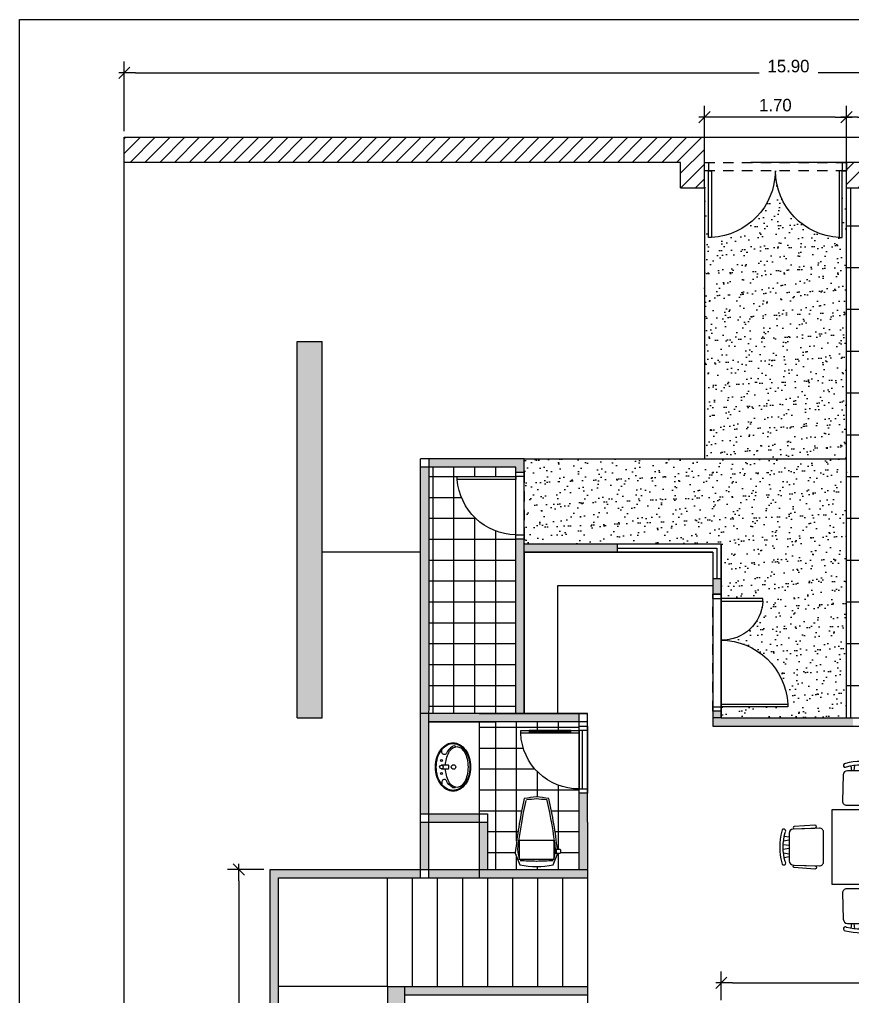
# Model space of a CAD drawing. Header units: inches. Extents: x 232 to 336, y -86 to 33.
# Drawn here: x 252.55 to 262.52, y -43.72 to -32.03 of the extents above; entities that cross this region are included whole.
import ezdxf

# ---------------------------------------------------------------- set-up
doc = ezdxf.new("R2010")
doc.units = ezdxf.units.IN
doc.header["$MEASUREMENT"] = 0
doc.linetypes.add('HIDDEN2', pattern=[0.1875, 0.125, -0.0625])
for name, color, linetype in [('CEILING', 6, 'HIDDEN2'), ('FUR', 9, 'Continuous'), ('line', 1, 'Continuous'), ('line2', 1, 'Continuous'), ('OPEN', 2, 'Continuous'), ('OPEN-3', 1, 'Continuous'), ('OPEN-4', 56, 'Continuous'), ('OPEN-5', 152, 'Continuous'), ('OPEN-GLASS', 71, 'Continuous'), ('OPEN-GLASS2', 23, 'Continuous'), ('OPEN-GLASS3', 129, 'Continuous'), ('WARE-IN', 1, 'Continuous'), ('WARE-OUT', 15, 'Continuous'), ('WC-DET', 8, 'Continuous')]:
    doc.layers.add(name, color=color, linetype=linetype)
doc.styles.add('CORDIA', font='cordia.shx')
doc.dimstyles.new('E75', dxfattribs={"dimscale": 0.75, "dimtxt": 0.2, "dimasz": 0.18, "dimexe": 0.18, "dimexo": 0.1, "dimgap": 0.09, "dimtad": 1, "dimtoh": 1, "dimzin": 0, "dimdsep": 46, "dimtxsty": 'CORDIA', "dimblk": 'ARR_TICK', "dimcen": 0.09, "dimclrd": 8, "dimclre": 8, "dimclrt": 3, "dimadec": 0, "dimazin": 0, "dimtfac": 1, "dimtix": 1, "dimtmove": 2, "dimatfit": 3, "dimldrblk": 'ARR_TICK', "dimfxl": 0.5, "dimtolj": 1, "dimtzin": 0, "dimarcsym": 0})

# ---------------------------------------------------------------- blocks, each defined once
blk = doc.blocks.new('A$Cd7ff6c18')
at = {"layer": 'CEILING'}
blk.add_lwpolyline([(0, 0), (1.4, 0), (1.4, 0.1), (0, 0.1)], close=True, dxfattribs=at)
at = {"layer": 'OPEN'}
for points in [[(0.05, 0.1), (0.085, 0.1), (0.085, 0.9), (0.05, 0.9)], [(1.35, 0.1), (1.315, 0.1), (1.315, 0.6), (1.35, 0.6)], [(0, 0), (0.05, 0), (0.05, 0.1), (0, 0.1)], [(1.4, 0), (1.35, 0), (1.35, 0.1), (1.4, 0.1)]]:
    blk.add_lwpolyline(points, close=True, dxfattribs=at)
at = {"layer": 'OPEN-4'}
for centre, radius, start, end in [((0.042, 0.092), 0.808, 0.5406, 86.9409), ((1.336, 0.113), 0.486, 92.509, 181.5753)]:
    blk.add_arc(centre, radius, start, end, dxfattribs=at)
blk = doc.blocks.new('W-WC1')
at = {"layer": 'WARE-IN'}
for points in [[(0.198, 0.312), (-0.198, 0.312, 0.414214), (-0.206, 0.304), (-0.206, 0.096, 0.414214), (-0.198, 0.088), (0.198, 0.088)], [(0.198, 0.312, -0.414214), (0.206, 0.304), (0.206, 0.096, -0.414214), (0.198, 0.088)], [(0.22, 0.158), (0.254, 0.159, 0.405938)]]:
    blk.add_lwpolyline(points, format="xyb", dxfattribs=at)
for points in [[(0.25, 0.204), (0.227, 0.204)], [(0.239, 0.158), (0.239, 0.204)]]:
    blk.add_lwpolyline(points, dxfattribs=at)
for centre, radius, start, end in [((5.003, -0.38), 5.263, 167.1587, 173.5818), ((0.156, -1.511), 2.324, 93.8089, 96.8628), ((-0.156, -1.511), 2.324, 83.1372, 86.1911), ((0.121, 0.788), 0.008, 12.8413, 83.1372), ((-5.003, -0.38), 5.263, 6.4182, 12.8413), ((1.597, 0.426), 1.837, 186.7999, 190.8072), ((-1.597, 0.426), 1.837, 349.1928, 353.2001), ((1.481, 41.869), 41.83, 267.6999, 267.9739), ((-1.481, 41.869), 41.83, 272.0261, 272.3001)]:
    blk.add_arc(centre, radius, start, end, dxfattribs=at)
at = {"layer": 'WARE-OUT'}
blk.add_lwpolyline([(0.283, 0.159), (0.291, 0.167), (0.291, 0.196), (0.283, 0.204), (0.25, 0.204, 0.029221), (0.146, 0.812, 0.049393), (0, 0.832, 0.049393), (-0.146, 0.812, 0.029221), (-0.25, 0.204), (-0.254, 0.159), (-0.199, 0.02, 0.100832), (0.199, 0.02), (0.254, 0.159)], format="xyb", close=True, dxfattribs=at)
blk = doc.blocks.new('A$C8e920245')
at = {"layer": 'CEILING'}
blk.add_lwpolyline([(0, 0), (0.8, 0), (0.8, 0.1), (0, 0.1)], close=True, dxfattribs=at)
at = {"layer": 'OPEN'}
for points in [[(0, 0), (0.05, 0), (0.05, 0.1), (0, 0.1)], [(0.75, 0), (0.8, 0), (0.8, 0.1), (0.75, 0.1)]]:
    blk.add_lwpolyline(points, close=True, dxfattribs=at)
at = {"layer": 'OPEN-3'}
blk.add_arc((0.057, 0.107), 0.694, 359.4264, 87.7237, dxfattribs=at)
at = {"layer": 'OPEN-5'}
for p, q in [((0.05, 0.1), (0.75, 0.1)), ((0.05, 0.065), (0.75, 0.065)), ((0.05, 0), (0.75, 0))]:
    blk.add_line(p, q, dxfattribs=at)
at = {"layer": 'OPEN-GLASS'}
for points in [[(0.05, 0.7), (0.085, 0.7), (0.085, 0.8), (0.05, 0.8)], [(0.05, 0.1), (0.085, 0.1), (0.085, 0.2), (0.05, 0.2)]]:
    blk.add_lwpolyline(points, close=True, dxfattribs=at)
at = {"layer": 'OPEN-GLASS2'}
blk.add_line((0.068, 0.2), (0.068, 0.7), dxfattribs=at)
at = {"layer": 'OPEN-GLASS3'}
for p, q in [((0.05, 0.2), (0.05, 0.7)), ((0.085, 0.2), (0.085, 0.7))]:
    blk.add_line(p, q, dxfattribs=at)
blk = doc.blocks.new('W-BAS1')
at = {"layer": 'WARE-IN'}
blk.add_lwpolyline([(0, 0.01, -0.073221), (-0.112, 0.026, -0.084204), (-0.199, 0.07, -0.106479), (-0.266, 0.144, -0.152752), (-0.28, 0.211, -0.130923), (-0.261, 0.283, -0.106479), (-0.199, 0.352, -0.084204), (-0.112, 0.396, -0.073221), (0, 0.412, -0.073221), (0.112, 0.396, -0.084204), (0.199, 0.352, -0.106479), (0.261, 0.283, -0.130253), (0.28, 0.211, -0.130253), (0.261, 0.139, -0.106479), (0.199, 0.07, -0.084204), (0.112, 0.026, -0.073221)], format="xyb", close=True, dxfattribs=at)
for points in [[(-0.022, 0.121, -0.04309), (-0.098, 0.131, -0.069921), (-0.172, 0.16, -0.106037), (-0.229, 0.208), (-0.244, 0.255), (-0.229, 0.302, -0.106037), (-0.172, 0.35, -0.069921), (-0.098, 0.379, -0.056158), (0.001, 0.39, -0.056158)], [(0.001, 0.39, -0.056158), (0.099, 0.379, -0.069921), (0.174, 0.35, -0.106037), (0.234, 0.299), (0.246, 0.255), (0.23, 0.208, -0.106037), (0.174, 0.16, -0.069921), (0.099, 0.131, -0.044222), (0.022, 0.121, -0.056158)], [(-0.241, 0.245, 0.461537), (-0.241, 0.2, 0.183567), (-0.167, 0.134, -1.108785), (-0.197, 0.082, -0.453461)], [(0.242, 0.243, -0.440274), (0.241, 0.2, -0.183567), (0.167, 0.134, 1.108785), (0.197, 0.082, 0.453461)], [(0.022, 0.072), (0.022, 0.153, 0.414214), (0.015, 0.16), (-0.015, 0.16, 0.414214), (-0.022, 0.153), (-0.022, 0.072)]]:
    blk.add_lwpolyline(points, format="xyb", dxfattribs=at)
for centre, radius in [((0, 0.217), 0.027), ((-0.078, 0.072), 0.012), ((0, 0.072), 0.0221), ((0.078, 0.072), 0.012)]:
    blk.add_circle(centre, radius, dxfattribs=at)
at = {"layer": 'WARE-OUT'}
blk.add_lwpolyline([(0, 0.001, -0.073221), (-0.114, 0.018, -0.084204), (-0.204, 0.063, -0.106479), (-0.273, 0.139, -0.1519), (-0.289, 0.211, -0.130253), (-0.269, 0.288, -0.106479), (-0.204, 0.36, -0.084204), (-0.114, 0.404, -0.073221), (0, 0.421, -0.073221), (0.114, 0.404, -0.084204), (0.204, 0.36, -0.106479), (0.269, 0.288, -0.130253), (0.289, 0.211, -0.130253), (0.269, 0.134, -0.106479), (0.204, 0.063, -0.084204), (0.114, 0.018, -0.073221)], format="xyb", close=True, dxfattribs=at)
blk = doc.blocks.new('A$Cfe2fe6c2')
at = {"layer": 'CEILING'}
blk.add_lwpolyline([(0, 0), (0.8, 0), (0.8, 0.1), (0, 0.1)], close=True, dxfattribs=at)
at = {"layer": 'OPEN'}
for points in [[(0.05, 0.1), (0.085, 0.1), (0.085, 0.8), (0.05, 0.8)], [(0, 0), (0.05, 0), (0.05, 0.1), (0, 0.1)], [(0.75, 0), (0.8, 0), (0.8, 0.1), (0.75, 0.1)]]:
    blk.add_lwpolyline(points, close=True, dxfattribs=at)
at = {"layer": 'OPEN-4'}
blk.add_arc((0.035, 0.086), 0.715, 1.1473, 85.9652, dxfattribs=at)
blk = doc.blocks.new('F-CHR1')
at = {"layer": 'FUR'}
for points in [[(0.175, 0.461, 1.546334), (0.19, 0.501, 0.125632), (-0.19, 0.501, 1.546334), (-0.175, 0.461, -0.13377)], [(-0.215, 0.364), (-0.225, 0.05, 0.414214), (-0.175, 0), (0.175, 0, 0.414214), (0.225, 0.05), (0.215, 0.365, 0.405101), (0.165, 0.413), (-0.165, 0.413, 0.404761)]]:
    blk.add_lwpolyline(points, format="xyb", close=True, dxfattribs=at)
for points in [[(-0.126, 0.473), (-0.115, 0.413)], [(-0.086, 0.413), (-0.075, 0.48)], [(-0.025, 0.484), (-0.015, 0.413)], [(0.017, 0.413), (0.025, 0.484)], [(0.075, 0.48), (0.085, 0.413)], [(0.118, 0.413), (0.126, 0.473)]]:
    blk.add_lwpolyline(points, dxfattribs=at)
blk = doc.blocks.new('F-CHR1A')
at = {"layer": 'FUR'}
for points in [[(0.175, 0.461, 1.546334), (0.19, 0.501, 0.125632), (-0.19, 0.501, 1.546334), (-0.175, 0.461, -0.13377)], [(-0.215, 0.364), (-0.225, 0.05, 0.414214), (-0.175, 0), (0.175, 0, 0.414214), (0.225, 0.05), (0.215, 0.365, 0.405101), (0.165, 0.413), (-0.165, 0.413, 0.404761)]]:
    blk.add_lwpolyline(points, format="xyb", close=True, dxfattribs=at)
for points in [[(-0.126, 0.473), (-0.115, 0.413)], [(-0.086, 0.413), (-0.075, 0.48)], [(-0.025, 0.484), (-0.015, 0.413)], [(0.017, 0.413), (0.025, 0.484)], [(0.075, 0.48), (0.085, 0.413)], [(0.118, 0.413), (0.126, 0.473)]]:
    blk.add_lwpolyline(points, dxfattribs=at)
for points in [[(-0.216, 0.354), (-0.224, 0.106, -0.937553), (-0.263, 0.104), (-0.245, 0.352, -0.867885), (-0.216, 0.354, -0.179819)], [(0.216, 0.354), (0.224, 0.106, 0.937553), (0.263, 0.104), (0.245, 0.352, 0.867885), (0.216, 0.354, 0.179819)]]:
    blk.add_lwpolyline(points, format="xyb", dxfattribs=at)
blk = doc.blocks.new('F-DINN8')
blk.add_lwpolyline([(-1.1, 0.95), (1.1, 0.95), (1.1, 0.05), (-1.1, 0.05)], close=True)
for p in [(-0.75, 1), (0.005, 1.003), (0.75, 1)]:
    blk.add_blockref('F-CHR1', p)
for name, p, rotation in [('F-CHR1A', (-1.2, 0.5), 90), ('F-CHR1A', (1.2, 0.5), 270), ('F-CHR1', (-0.003, 0), 180), ('F-CHR1', (-0.75, 0), 180), ('F-CHR1', (0.75, 0), 180)]:
    blk.add_blockref(name, p, dxfattribs=dict(rotation=rotation))
blk = doc.blocks.new('A$Ce90ed356')
at = {"layer": 'CEILING'}
blk.add_lwpolyline([(0, 0), (1.7, 0), (1.7, 0.1), (0, 0.1)], close=True, dxfattribs=at)
at = {"layer": 'OPEN'}
for points in [[(0.05, 0.1), (0.085, 0.1), (0.085, 0.9), (0.05, 0.9)], [(1.65, 0.1), (1.615, 0.1), (1.615, 0.9), (1.65, 0.9)], [(0, 0), (0.05, 0), (0.05, 0.1), (0, 0.1)], [(1.7, 0), (1.65, 0), (1.65, 0.1), (1.7, 0.1)]]:
    blk.add_lwpolyline(points, close=True, dxfattribs=at)
at = {"layer": 'OPEN-4'}
for centre, start, end in [((0.042, 0.092), 0.5406, 86.9409), ((1.658, 0.092), 93.0591, 179.4594)]:
    blk.add_arc(centre, 0.808, start, end, dxfattribs=at)
blk = doc.blocks.new('ARR_TICK')
at = {"color": 0}
blk.add_line((-1, 0), (0.5, 0), dxfattribs=at)
at = {"color": 3}
blk.add_line((-0.5, -0.5), (0.5, 0.5), dxfattribs=at)
blk = doc.blocks.new('*D346')
at = {"layer": 'Defpoints', "color": 0, "transparency": 16777216}
for p in [(269.704, -32.671), (253.804, -33.441), (269.704, -33.441)]:
    blk.add_point(p, dxfattribs=at)
at = {"layer": 'WC-DET', "color": 8, "lineweight": -2, "transparency": 16777216}
for p, q in [((253.804, -33.366), (253.804, -32.536)), ((269.704, -33.366), (269.704, -32.536)), ((253.939, -32.671), (261.401, -32.671)), ((269.569, -32.671), (262.108, -32.671))]:
    blk.add_line(p, q, dxfattribs=at)
at = {"layer": 'WC-DET', "color": 8, "lineweight": -2, "transparency": 16777216, "xscale": 0.135, "yscale": 0.135, "zscale": 0.135, "rotation": 180}
blk.add_blockref('ARR_TICK', (253.804, -32.671), dxfattribs=at)
at = {"layer": 'WC-DET', "color": 8, "lineweight": -2, "transparency": 16777216, "xscale": 0.135, "yscale": 0.135, "zscale": 0.135}
blk.add_blockref('ARR_TICK', (269.704, -32.671), dxfattribs=at)
at = {"layer": 'WC-DET', "color": 3, "transparency": 16777216, "insert": (261.754, -32.59), "char_height": 0.15, "attachment_point": 5, "style": 'CORDIA'}
blk.add_mtext('\\A1;15.90', dxfattribs=at)
blk = doc.blocks.new('*D349')
at = {"layer": 'Defpoints', "color": 0, "transparency": 16777216}
for p in [(255.55, -42.203), (255.176, -46.903), (255.55, -46.903)]:
    blk.add_point(p, dxfattribs=at)
at = {"layer": 'WC-DET', "color": 8, "lineweight": -2, "transparency": 16777216}
for p, q in [((255.475, -42.203), (255.041, -42.203)), ((255.176, -42.338), (255.176, -46.768)), ((255.475, -46.903), (255.041, -46.903))]:
    blk.add_line(p, q, dxfattribs=at)
at = {"layer": 'WC-DET', "color": 8, "lineweight": -2, "transparency": 16777216, "xscale": 0.135, "yscale": 0.135, "zscale": 0.135}
for p, rotation in [((255.176, -42.203), 90), ((255.176, -46.903), 270)]:
    blk.add_blockref('ARR_TICK', p, dxfattribs=dict(at, rotation=rotation))
at = {"layer": 'WC-DET', "color": 3, "transparency": 16777216, "insert": (255.034, -44.553), "char_height": 0.15, "attachment_point": 5, "rotation": 90, "style": 'CORDIA'}
blk.add_mtext('\\A1;4.70', dxfattribs=at)
blk = doc.blocks.new('*D350')
at = {"layer": 'Defpoints', "color": 0, "transparency": 16777216}
for p in [(268.625, -33.199), (262.447, -35.032), (268.625, -35.032)]:
    blk.add_point(p, dxfattribs=at)
at = {"layer": 'WC-DET', "color": 8, "lineweight": -2, "transparency": 16777216}
for p, q in [((262.447, -34.957), (262.447, -33.064)), ((268.625, -34.957), (268.625, -33.064)), ((262.582, -33.199), (268.49, -33.199))]:
    blk.add_line(p, q, dxfattribs=at)
at = {"layer": 'WC-DET', "color": 8, "lineweight": -2, "transparency": 16777216, "xscale": 0.135, "yscale": 0.135, "zscale": 0.135, "rotation": 180}
blk.add_blockref('ARR_TICK', (262.447, -33.199), dxfattribs=at)
at = {"layer": 'WC-DET', "color": 8, "lineweight": -2, "transparency": 16777216, "xscale": 0.135, "yscale": 0.135, "zscale": 0.135}
blk.add_blockref('ARR_TICK', (268.625, -33.199), dxfattribs=at)
at = {"layer": 'WC-DET', "color": 3, "transparency": 16777216, "insert": (265.536, -33.057), "char_height": 0.15, "attachment_point": 5, "style": 'CORDIA'}
blk.add_mtext('\\A1;6.18', dxfattribs=at)
blk = doc.blocks.new('*D352')
at = {"layer": 'Defpoints', "color": 0, "transparency": 16777216}
for p in [(260.747, -33.199), (260.747, -33.742), (262.447, -33.742)]:
    blk.add_point(p, dxfattribs=at)
at = {"layer": 'WC-DET', "color": 8, "lineweight": -2, "transparency": 16777216}
for p, q in [((260.747, -33.667), (260.747, -33.064)), ((262.447, -33.667), (262.447, -33.064)), ((262.312, -33.199), (260.882, -33.199))]:
    blk.add_line(p, q, dxfattribs=at)
at = {"layer": 'WC-DET', "color": 8, "lineweight": -2, "transparency": 16777216, "xscale": 0.135, "yscale": 0.135, "zscale": 0.135, "rotation": 180}
blk.add_blockref('ARR_TICK', (260.747, -33.199), dxfattribs=at)
at = {"layer": 'WC-DET', "color": 8, "lineweight": -2, "transparency": 16777216, "xscale": 0.135, "yscale": 0.135, "zscale": 0.135}
blk.add_blockref('ARR_TICK', (262.447, -33.199), dxfattribs=at)
at = {"layer": 'WC-DET', "color": 3, "transparency": 16777216, "insert": (261.597, -33.057), "char_height": 0.15, "attachment_point": 5, "style": 'CORDIA'}
blk.add_mtext('\\A1;1.70', dxfattribs=at)
blk = doc.blocks.new('*D357')
at = {"layer": 'Defpoints', "color": 0, "transparency": 16777216}
for p in [(265.622, -43.558), (260.95, -43.842), (265.622, -43.842)]:
    blk.add_point(p, dxfattribs=at)
at = {"layer": 'WC-DET', "color": 8, "lineweight": -2, "transparency": 16777216}
for p, q in [((260.95, -43.767), (260.95, -43.423)), ((265.622, -43.767), (265.622, -43.423)), ((261.085, -43.558), (265.487, -43.558))]:
    blk.add_line(p, q, dxfattribs=at)
at = {"layer": 'WC-DET', "color": 8, "lineweight": -2, "transparency": 16777216, "xscale": 0.135, "yscale": 0.135, "zscale": 0.135, "rotation": 180}
blk.add_blockref('ARR_TICK', (260.95, -43.558), dxfattribs=at)
at = {"layer": 'WC-DET', "color": 8, "lineweight": -2, "transparency": 16777216, "xscale": 0.135, "yscale": 0.135, "zscale": 0.135}
blk.add_blockref('ARR_TICK', (265.622, -43.558), dxfattribs=at)
at = {"layer": 'WC-DET', "color": 3, "transparency": 16777216, "insert": (263.286, -43.415), "char_height": 0.15, "attachment_point": 5, "style": 'CORDIA'}
blk.add_mtext('\\A1;4.67', dxfattribs=at)

msp = doc.modelspace()

# ---------------------------------------------------------------- hatches: boundary and pattern name
at = {"layer": 'WC-DET'}
h = msp.add_hatch(dxfattribs=at)
h.set_pattern_fill('ANSI31', color=251)
h.paths.add_polyline_path([(260.747, -33.441), (253.804, -33.441), (253.804, -33.742), (260.462, -33.742), (260.462, -34.044), (260.747, -34.044), (260.747, -33.742)])
h.paths.add_polyline_path([(262.87, -33.742), (262.447, -33.742), (262.447, -33.842), (262.447, -34.044), (262.87, -34.044)])
h.paths.add_polyline_path([(269.704, -33.742), (268.139, -33.742), (268.139, -34.044), (269.704, -34.044)])
h.paths.add_polyline_path([(269.704, -33.441), (268.625, -33.441), (268.625, -33.742), (269.704, -33.742)])
h = msp.add_hatch(dxfattribs=at)
h.set_pattern_fill('AR-SAND', color=251, scale=0.1, angle=45)
h.set_pattern_definition([(82.5, (0, 0), (-0.14070132, 0.13179271), [0, -0.152, 0, -0.17, 0, -0.1625]), (52.5, (0, 0), (-0.07441375, 0.32469797), [0, -0.082, 0, -0.137, 0, -0.0525]), (12.5, (-0.08697, -0.08697), (0.21980293, 0.22060324), [0, -0.05, 0, -0.18, 0, -0.235]), (2.5, (-0.08697, -0.08697), (0.15050422, 0.27462629), [0, -0.025, 0, -0.118, 0, -0.135])])
h.paths.add_polyline_path([(262.447, -37.288), (258.589, -37.288), (258.589, -38.307), (260.947, -38.307), (260.947, -38.958), (261.447, -38.958), (261.447, -38.993), (261.447, -38.993, -0.402882), (260.958, -39.458, -0.39201), (261.747, -40.223), (261.747, -40.223), (261.747, -40.258), (260.947, -40.258), (260.947, -40.386), (262.447, -40.386)])
h.paths.add_polyline_path([(262.447, -33.842), (262.397, -33.842), (262.397, -34.642), (262.362, -34.642), (262.362, -34.642, -0.39593), (261.597, -33.842, -0.39593), (260.832, -34.642), (260.832, -34.642), (260.797, -34.642), (260.797, -33.842), (260.747, -33.842), (260.747, -34.044), (260.747, -37.288), (262.447, -37.288)])
h = msp.add_hatch(dxfattribs=at)
h.set_pattern_fill('NET', color=251, scale=4)
h.paths.add_polyline_path([(268.625, -35.886), (268.625, -34.31), (262.788, -34.31), (262.788, -34.452), (262.659, -34.452), (262.659, -34.044), (262.447, -34.044), (262.447, -37.589), (262.447, -40.386), (262.575, -40.386), (262.575, -40.111), (263.245, -40.111), (263.245, -40.386), (263.295, -40.386), (263.295, -40.111), (263.965, -40.111), (263.965, -40.386), (264.184, -40.386), (264.184, -39.786), (268.625, -39.786)])
h.paths.add_polyline_path([(266.052, -36.75, -0.115278), (265.934, -36.787, -0.541385), (265.91, -36.756, -0.273922), (266.052, -36.639, 0.044974), (266.056, -36.482, -0.105774), (266.117, -35.295, -0.212201), (266.357, -35.106, -0.055723), (266.829, -35.042, -0.055723), (267.301, -35.106, -0.212201), (267.542, -35.295, -0.105774), (267.603, -36.482, 0.044974), (267.607, -36.639, -0.273922), (267.748, -36.756, -0.541385), (267.725, -36.787, -0.115278), (267.607, -36.75), (267.607, -37.407, -0.153464), (267.638, -37.539, -0.231444), (267.612, -37.587, 0.111291), (267.667, -37.873, -0.080758), (267.68, -37.924), (267.689, -38.496, -0.035069), (267.543, -38.978, -0.153936), (267.383, -39.201, -0.073985), (266.829, -39.287, -0.073985), (266.276, -39.201, -0.153936), (266.115, -38.978, -0.035069), (265.969, -38.496), (265.979, -37.924, -0.080758), (265.992, -37.873, 0.111291), (266.047, -37.587, -0.231444), (266.02, -37.539, -0.153464), (266.052, -37.407)], flags=16)
h.paths.add_polyline_path([(266.054, -37.54, -0.350119), (266.057, -37.463, -0.364222)], flags=0)
h.paths.add_polyline_path([(266.137, -36.74), (266.263, -37.028, -0.071916), (266.291, -37.133, -0.012215), (266.285, -37.754), (266.293, -38.082), (266.311, -38.355), (266.326, -38.583, 0.016855), (266.829, -38.597, 0.016855), (267.333, -38.583), (267.348, -38.355), (267.366, -38.082), (267.373, -37.754, -0.012215), (267.368, -37.133, -0.071916), (267.396, -37.028), (267.521, -36.74, 0.204495), (267.447, -36.564, -0.000555), (267.427, -36.46, 0.070312), (266.829, -36.366, 0.070312), (266.231, -36.46, -0.000555), (266.211, -36.564, 0.204495)], flags=0)
h.paths.add_polyline_path([(264.903, -37.407, -0.153464), (264.934, -37.539, -0.231444), (264.907, -37.587, 0.111291), (264.962, -37.873, -0.080758), (264.976, -37.924), (264.985, -38.496, -0.035069), (264.839, -38.978, -0.153936), (264.679, -39.201, -0.073985), (264.125, -39.287, -0.073985), (263.571, -39.201, -0.153936), (263.411, -38.978, -0.035069), (263.265, -38.496), (263.275, -37.924, -0.080758), (263.288, -37.873, 0.111291), (263.343, -37.587, -0.231444), (263.316, -37.539, -0.153464), (263.348, -37.407), (263.348, -36.75, -0.115278), (263.229, -36.787, -0.541385), (263.206, -36.756, -0.273922), (263.348, -36.639, 0.044974), (263.352, -36.482, -0.105774), (263.412, -35.295, -0.212201), (263.653, -35.106, -0.055723), (264.125, -35.042, -0.055723), (264.597, -35.106, -0.212201), (264.838, -35.295, -0.105774), (264.899, -36.482, 0.044974), (264.903, -36.639, -0.273922), (265.044, -36.756, -0.541385), (265.021, -36.787, -0.115278), (264.903, -36.75)], flags=16)
h.paths.add_polyline_path([(264.9, -37.54, -0.364222), (264.898, -37.463, -0.350119)], flags=0)
h.paths.add_polyline_path([(263.433, -36.74), (263.559, -37.028, -0.071916), (263.587, -37.133, -0.012215), (263.581, -37.754), (263.589, -38.082), (263.607, -38.355), (263.622, -38.583, 0.016855), (264.125, -38.597, 0.016855), (264.629, -38.583), (264.644, -38.355), (264.661, -38.082), (264.669, -37.754, -0.012215), (264.664, -37.133, -0.071916), (264.691, -37.028), (264.817, -36.74, 0.204495), (264.743, -36.564, -0.000555), (264.723, -36.46, 0.070312), (264.125, -36.366, 0.070312), (263.527, -36.46, -0.000555), (263.507, -36.564, 0.204495)], flags=0)
h.paths.add_polyline_path([(266.219, -36.799, -0.190771), (266.192, -36.647, -0.14503), (266.329, -36.558, -0.031083), (266.524, -36.512, 0.020832), (266.706, -36.449, -1.353737), (266.719, -36.466, -0.010233), (266.624, -36.499, -0.027717), (266.803, -36.49, 0.009845), (266.903, -36.462, -1.115799), (266.915, -36.488, -0.000957), (266.907, -36.491, -0.06672), (267.33, -36.558, -0.14503), (267.467, -36.647, -0.190771), (267.44, -36.799), (267.367, -36.962, -0.400838), (267.285, -37.008, 0.031829), (266.829, -36.976, 0.031829), (266.374, -37.008, -0.400838), (266.292, -36.962)], flags=0)
h.paths.add_polyline_path([(264.736, -36.799), (264.662, -36.962, -0.400838), (264.581, -37.008, 0.031829), (264.125, -36.976, 0.031829), (263.67, -37.008, -0.400838), (263.588, -36.962), (263.514, -36.799, -0.190771), (263.488, -36.647, -0.14503), (263.625, -36.558, -0.031083), (263.82, -36.512, 0.020832), (264.002, -36.449, -1.353737), (264.015, -36.466, -0.010233), (263.92, -36.499, -0.027717), (264.098, -36.49, 0.009845), (264.199, -36.462, -1.115799), (264.21, -36.488, -0.000957), (264.203, -36.491, -0.06672), (264.625, -36.558, -0.14503), (264.762, -36.647, -0.190771)], flags=0)
h.paths.add_polyline_path([(266.121, -36.391, -0.05979), (266.117, -36.317, -0.320332), (266.156, -36.261, -0.400423), (266.205, -36.293, -0.109062), (266.206, -36.362, -0.054412), (266.189, -36.422, -0.397904), (266.159, -36.431, -0.193819)], flags=0)
h.paths.add_polyline_path([(266.377, -37.923), (266.829, -37.923), (267.282, -37.923, -0.388823), (267.334, -37.965), (267.33, -38.391, -0.078172), (267.308, -38.496, -0.196108), (267.273, -38.534, -0.096829), (267.103, -38.563), (266.829, -38.563), (266.555, -38.563, -0.096829), (266.386, -38.534, -0.196108), (266.351, -38.496, -0.078172), (266.329, -38.391), (266.325, -37.965, -0.388823)], flags=0)
h.paths.add_polyline_path([(264.63, -37.965), (264.626, -38.391, -0.078172), (264.604, -38.496, -0.196108), (264.568, -38.534, -0.096829), (264.399, -38.563), (264.125, -38.563), (263.851, -38.563, -0.096829), (263.682, -38.534, -0.196108), (263.646, -38.496, -0.078172), (263.625, -38.391), (263.621, -37.965, -0.388823), (263.673, -37.923), (264.125, -37.923), (264.577, -37.923, -0.388823)], flags=0)
h.paths.add_polyline_path([(266.371, -39.115, 0.044152), (266.499, -39.14, 0.036776), (266.829, -39.161, 0.036776), (267.159, -39.14, 0.044152), (267.288, -39.115), (267.283, -39.17, -0.047818), (266.829, -39.218, -0.047818), (266.376, -39.17)], flags=0)
h.paths.add_polyline_path([(264.578, -39.17, -0.047818), (264.125, -39.218, -0.047818), (263.672, -39.17), (263.667, -39.115, 0.044152), (263.795, -39.14, 0.036776), (264.125, -39.161, 0.036776), (264.455, -39.14, 0.044152), (264.583, -39.115)], flags=0)
h.paths.add_polyline_path([(266.418, -38.652), (266.829, -38.652), (267.24, -38.652, -0.407574), (267.292, -38.711), (267.291, -38.79, -0.03281), (267.276, -38.886, -0.311096), (267.196, -38.962), (266.829, -38.962), (266.463, -38.962, -0.311096), (266.382, -38.886, -0.03281), (266.368, -38.79), (266.367, -38.711, -0.407574)], flags=0)
h.paths.add_polyline_path([(264.588, -38.711), (264.587, -38.79, -0.03281), (264.572, -38.886, -0.311096), (264.491, -38.962), (264.125, -38.962), (263.759, -38.962, -0.311096), (263.678, -38.886, -0.03281), (263.664, -38.79), (263.662, -38.711, -0.407574), (263.714, -38.652), (264.125, -38.652), (264.536, -38.652, -0.407574)], flags=0)
h.paths.add_polyline_path([(266.16, -35.447, -0.336631), (266.127, -35.322, -0.107863), (266.208, -35.253, -0.176217), (266.31, -35.238, -0.204198), (266.357, -35.27, -0.234058), (266.37, -35.402, -0.162353), (266.328, -35.455, -0.318262)], flags=0)
h.paths.add_polyline_path([(266.169, -35.431, -0.243766), (266.14, -35.344, -0.291481), (266.18, -35.299, -0.158425), (266.315, -35.304, -0.556548), (266.335, -35.427, -0.163341), (266.252, -35.462, -0.213722)], flags=0)
h.paths.add_polyline_path([(264.626, -35.455, -0.162353), (264.584, -35.402, -0.234058), (264.598, -35.27, -0.204198), (264.644, -35.238, -0.176217), (264.747, -35.253, -0.107863), (264.827, -35.322, -0.336631), (264.794, -35.447, -0.318262)], flags=0)
h.paths.add_polyline_path([(264.702, -35.462, -0.163341), (264.619, -35.427, -0.556548), (264.639, -35.304, -0.158425), (264.774, -35.299, -0.291481), (264.814, -35.344, -0.243766), (264.786, -35.431, -0.213722)], flags=0)
h.paths.add_polyline_path([(267.602, -37.463, -0.350119), (267.605, -37.54, -0.364222)], flags=0)
h.paths.add_polyline_path([(263.484, -36.422, -0.397904), (263.455, -36.431, -0.193819), (263.417, -36.391, -0.05979), (263.413, -36.317, -0.320332), (263.452, -36.261, -0.400423), (263.5, -36.293, -0.109062), (263.502, -36.362, -0.054412)], flags=0)
h.paths.add_polyline_path([(263.35, -37.54, -0.350119), (263.352, -37.463, -0.364222)], flags=0)
h.paths.add_polyline_path([(266.801, -35.317, -1), (266.854, -35.317, -1)], flags=0)
h.paths.add_polyline_path([(264.097, -35.317, -1), (264.15, -35.317, -1)], flags=0)
h.paths.add_polyline_path([(267.288, -35.402, -0.234058), (267.302, -35.27, -0.204198), (267.348, -35.238, -0.176217), (267.451, -35.253, -0.107863), (267.532, -35.322, -0.336631), (267.499, -35.447, -0.318262), (267.331, -35.455, -0.162353)], flags=0)
h.paths.add_polyline_path([(267.343, -35.304, -0.158425), (267.479, -35.299, -0.291481), (267.519, -35.344, -0.243766), (267.49, -35.431, -0.213722), (267.406, -35.462, -0.163341), (267.323, -35.427, -0.556548)], flags=0)
h.paths.add_polyline_path([(263.624, -35.455, -0.318262), (263.456, -35.447, -0.336631), (263.423, -35.322, -0.107863), (263.504, -35.253, -0.176217), (263.606, -35.238, -0.204198), (263.653, -35.27, -0.234058), (263.666, -35.402, -0.162353)], flags=0)
h.paths.add_polyline_path([(263.631, -35.427, -0.163341), (263.548, -35.462, -0.213722), (263.464, -35.431, -0.243766), (263.436, -35.344, -0.291481), (263.476, -35.299, -0.158425), (263.611, -35.304, -0.556548)], flags=0)
h = msp.add_hatch(color=251, dxfattribs=at)
h.dxf.hatch_style = 1
h.paths.add_polyline_path([(256.173, -35.886), (255.873, -35.886), (255.873, -40.386), (256.173, -40.386)])
h.paths.add_polyline_path([(257.451, -37.388), (257.351, -37.388), (257.351, -38.307), (257.35, -40.337), (257.45, -40.337), (257.451, -38.307)])
h.paths.add_polyline_path([(258.589, -37.288), (257.451, -37.288), (257.451, -37.388), (258.489, -37.388), (258.489, -37.449), (258.589, -37.449)])
h.paths.add_polyline_path([(258.589, -38.407), (258.589, -38.249), (258.489, -38.249), (258.489, -40.337), (258.589, -40.337)])
h = msp.add_hatch(dxfattribs=at)
h.set_pattern_fill('NET', color=251, scale=2)
h.paths.add_polyline_path([(258.489, -38.199, -0.387964), (257.79, -37.534), (257.789, -37.534), (257.789, -37.499), (258.489, -37.499), (258.489, -37.449), (258.489, -37.388), (257.451, -37.388), (257.451, -38.307), (257.451, -38.307), (257.45, -40.337), (258.489, -40.337)])
h = msp.add_hatch(color=251, dxfattribs=at)
h.dxf.hatch_style = 1
h.paths.add_polyline_path([(259.703, -38.307), (258.589, -38.307), (258.589, -38.407), (259.703, -38.407)])
h.paths.add_polyline_path([(260.947, -38.72), (260.847, -38.72), (260.847, -38.908), (260.947, -38.908)])
h.paths.add_polyline_path([(262.525, -40.386), (260.947, -40.386), (260.847, -40.386), (260.847, -40.486), (262.525, -40.486)])
h.paths.add_polyline_path([(260.947, -40.308), (260.847, -40.308), (260.847, -40.386), (260.947, -40.386)])
h = msp.add_hatch(color=251, dxfattribs=at)
h.dxf.hatch_style = 1
h.paths.add_polyline_path([(258.05, -41.537), (257.45, -41.537), (257.45, -41.637), (258.05, -41.637)])
h.paths.add_polyline_path([(257.45, -41.637), (257.35, -41.637), (257.349, -42.203), (257.449, -42.203)])
h.paths.add_polyline_path([(258.05, -42.203), (257.449, -42.203), (257.449, -42.303), (258.05, -42.303)])
h.paths.add_polyline_path([(258.15, -41.637), (258.05, -41.637), (258.05, -42.203), (258.15, -42.203)])
h.paths.add_polyline_path([(259.35, -42.203), (258.05, -42.203), (258.05, -42.303), (259.35, -42.303)])
h.paths.add_polyline_path([(259.35, -41.637), (259.35, -41.288), (259.25, -41.288), (259.25, -42.203), (259.35, -42.203)])
h.paths.add_polyline_path([(259.25, -40.337), (257.45, -40.337), (257.45, -40.437), (258.241, -40.437), (259.25, -40.437)])
h.paths.add_polyline_path([(257.45, -40.337), (257.35, -40.337), (257.35, -41.537), (257.45, -41.537)])
h = msp.add_hatch(dxfattribs=at)
h.set_pattern_fill('NET', color=251, scale=2)
h.paths.add_polyline_path([(258.55, -40.573), (258.55, -40.538), (258.65, -40.538), (259.15, -40.538), (259.25, -40.538), (259.25, -40.488), (259.25, -40.437), (258.05, -40.437), (258.05, -41.537), (258.15, -41.537), (258.15, -42.203), (259.25, -42.203), (259.25, -41.239, -0.405536)])
h.paths.add_polyline_path([(258.592, -41.355, -0.049393), (258.738, -41.336, -0.049393), (258.884, -41.355, -0.029221), (258.988, -41.964), (259.021, -41.964), (259.029, -41.972), (259.029, -42), (259.021, -42.008), (258.992, -42.009), (258.937, -42.147, -0.100832), (258.539, -42.147), (258.484, -42.009), (258.488, -41.964, -0.029221)], flags=16)
h.paths.add_polyline_path([(258.965, -41.964), (258.978, -41.964), (258.978, -42.009), (258.959, -42.01, 0.006314)], flags=0)
h.paths.add_polyline_path([(258.54, -41.856), (258.937, -41.856, -0.414214), (258.945, -41.864), (258.945, -42.072, -0.414214), (258.937, -42.08), (258.54, -42.08, -0.414214), (258.532, -42.072), (258.532, -41.864, -0.414214)], flags=0)
h = msp.add_hatch(color=251, dxfattribs=at)
h.dxf.hatch_style = 1
h.paths.add_polyline_path([(257.349, -42.203), (255.55, -42.203), (255.55, -46.803), (255.65, -46.803), (255.65, -42.303), (257.349, -42.303)])
h = msp.add_hatch(color=251, dxfattribs=at)
h.dxf.hatch_style = 1
h.paths.add_polyline_path([(259.35, -43.603), (257.158, -43.603), (257.158, -43.703), (259.35, -43.703)])
h.paths.add_polyline_path([(257.158, -43.603), (256.958, -43.603), (256.958, -44.203), (257.158, -44.203)])
h.paths.add_polyline_path([(257.058, -44.203), (256.958, -44.203), (256.958, -44.903), (257.058, -44.903)])
h.paths.add_polyline_path([(257.158, -44.903), (256.958, -44.903), (256.958, -45.503), (257.158, -45.503)])
h.paths.add_polyline_path([(259.35, -45.403), (257.158, -45.403), (257.158, -45.503), (259.35, -45.503)])

# ---------------------------------------------------------------- linework, layer by layer
at = {"color": 3}
for p, q in [((259.35, -40.337), (257.35, -40.337)), ((258.05, -40.337), (259.35, -40.337)), ((259.35, -40.437), (258.05, -40.437))]:
    msp.add_line(p, q, dxfattribs=at)
msp.add_lwpolyline([(259.35, -40.437), (257.45, -40.437)], dxfattribs=at)
at = {"layer": 'line', "color": 3}
for points in [[(253.804, -33.441), (269.704, -33.441), (269.704, -56.671), (253.804, -56.671)], [(255.65, -42.303), (259.35, -42.303), (259.35, -46.803), (255.65, -46.803)]]:
    msp.add_lwpolyline(points, close=True, dxfattribs=at)
for points in [[(257.45, -40.437), (258.241, -40.437)], [(258.05, -40.437), (258.05, -41.537)], [(259.25, -42.203), (259.25, -40.337)], [(259.35, -41.637), (259.35, -40.337)], [(259.25, -40.537), (259.35, -40.537)], [(257.35, -41.537), (258.15, -41.537)], [(257.35, -41.637), (258.15, -41.637)], [(259.35, -46.903), (255.55, -46.903), (255.55, -42.203), (259.35, -42.203)]]:
    msp.add_lwpolyline(points, dxfattribs=at)
at = {"layer": 'line2', "color": 3}
for points in [[(260.747, -33.742), (260.747, -33.441)], [(260.462, -33.742), (253.804, -33.742)], [(260.462, -34.044), (260.747, -34.044), (260.747, -33.742)], [(260.462, -34.044), (260.462, -33.742)], [(262.447, -34.044), (262.87, -34.044), (262.87, -33.742), (261.304, -33.742)], [(262.447, -37.589), (262.447, -33.742)], [(260.747, -34.044), (260.747, -37.288)], [(255.873, -40.386), (255.873, -35.886)], [(255.873, -35.886), (256.173, -35.886)], [(256.173, -40.386), (256.173, -35.886)], [(258.589, -40.337), (258.589, -37.288), (257.351, -37.288)], [(257.351, -38.307), (257.351, -37.288)], [(257.451, -38.307), (257.451, -37.288)], [(258.589, -37.288), (262.447, -37.288)], [(262.447, -40.386), (262.447, -37.288)], [(258.489, -40.337), (258.489, -37.388), (257.351, -37.388)], [(257.349, -42.302), (257.351, -38.307)], [(257.449, -42.303), (257.451, -38.307)], [(257.45, -38.307), (257.451, -38.307)], [(258.589, -38.307), (260.947, -38.307), (260.947, -40.386), (264.284, -40.386)], [(260.947, -40.386), (260.947, -38.307)], [(257.35, -38.407), (256.173, -38.407)], [(257.45, -38.407), (257.451, -38.407)], [(258.589, -38.407), (260.847, -38.407), (260.847, -40.486), (264.284, -40.486)], [(260.847, -38.407), (258.589, -38.407), (258.589, -40.337)], [(259.703, -38.357), (260.897, -38.357), (260.897, -38.72)], [(260.846, -38.807), (258.989, -38.807), (258.989, -40.337)], [(255.873, -40.386), (256.173, -40.386)], [(260.947, -40.386), (260.847, -40.386)], [(258.05, -41.537), (258.05, -42.303), (259.35, -42.303)], [(258.15, -41.537), (258.15, -42.203), (259.35, -42.203)], [(259.35, -41.637), (259.35, -42.303)], [(256.95, -42.303), (256.95, -43.603)], [(257.25, -42.303), (257.25, -43.603)], [(257.55, -42.303), (257.55, -43.603)], [(257.85, -42.303), (257.85, -43.603)], [(258.15, -42.303), (258.15, -43.603)], [(258.45, -42.303), (258.45, -43.603)], [(258.75, -42.303), (258.75, -43.603)], [(259.05, -42.303), (259.05, -43.603)], [(259.35, -42.303), (259.35, -43.603)], [(256.958, -43.603), (255.65, -43.603)], [(257.158, -43.703), (259.35, -43.703)]]:
    msp.add_lwpolyline(points, dxfattribs=at)
for points in [[(256.958, -43.603), (259.35, -43.603), (259.35, -45.503), (256.958, -45.503)], [(257.158, -44.203), (256.958, -44.203), (256.958, -43.603), (257.158, -43.603)]]:
    msp.add_lwpolyline(points, close=True, dxfattribs=at)
at = {"layer": 'WC-DET', "color": 3}
msp.add_lwpolyline([(252.55, -32.032), (271.151, -32.032), (271.151, -58.493), (252.55, -58.493)], close=True, dxfattribs=at)
for points in [[(259.703, -38.307), (259.703, -38.407)], [(260.847, -38.72), (260.947, -38.72)]]:
    msp.add_lwpolyline(points, dxfattribs=at)

# ---------------------------------------------------------------- block references
at = {"layer": 'FUR', "rotation": 269.9999999999999}
msp.add_blockref('W-BAS1', (257.528, -40.976), dxfattribs=at)
at = {"layer": 'FUR'}
for name, p in [('F-DINN8', (263.375, -42.434)), ('W-WC1', (258.738, -42.167))]:
    msp.add_blockref(name, p, dxfattribs=at)
at = {"layer": 'line', "color": 3, "xscale": -1, "rotation": 90}
msp.add_blockref('A$C8e920245', (259.35, -40.488), dxfattribs=at)
at = {"layer": 'line2', "color": 3, "xscale": -1}
for name, p, rotation in [('A$Ce90ed356', (260.747, -33.742), 180), ('A$Cfe2fe6c2', (258.589, -37.449), 90), ('A$Cd7ff6c18', (260.847, -40.308), 270)]:
    msp.add_blockref(name, p, dxfattribs=dict(at, rotation=rotation))

# ---------------------------------------------------------------- dimensions: what is measured, and where the dimension line sits
at = {"layer": 'WC-DET', "color": 3}
dim = msp.add_linear_dim(base=(269.704, -32.671), p1=(253.804, -33.441), p2=(269.704, -33.441), dimstyle='E75', dxfattribs=at)
dim.commit()
dim.dimension.update_dxf_attribs({"geometry": '*D346', "text_midpoint": (261.754, -32.59), "dimtype": 160})
for base, p1, p2, picture, middle in [((260.747, -33.199), (262.447, -33.742), (260.747, -33.742), '*D352', (261.597, -33.057)), ((268.625, -33.199), (262.447, -35.032), (268.625, -35.032), '*D350', (265.536, -33.057)), ((265.622, -43.558), (260.95, -43.842), (265.622, -43.842), '*D357', (263.286, -43.415))]:
    dim = msp.add_linear_dim(base=base, p1=p1, p2=p2, dimstyle='E75', dxfattribs=at)
    dim.commit()
    dim.dimension.update_dxf_attribs({"geometry": picture, "text_midpoint": middle})
dim = msp.add_linear_dim(base=(255.176, -46.903), p1=(255.55, -42.203), p2=(255.55, -46.903), angle=90, dimstyle='E75', dxfattribs=at)
dim.commit()
dim.dimension.update_dxf_attribs({"geometry": '*D349', "text_midpoint": (255.034, -44.553)})

doc.saveas('drawing.dxf')
